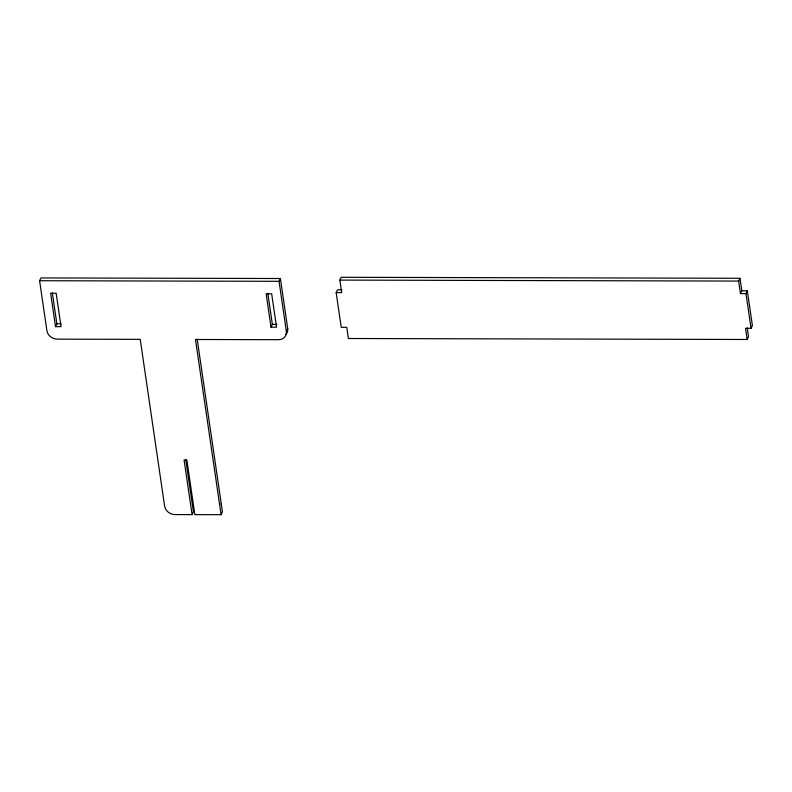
<?xml version="1.0" encoding="UTF-8"?>
<svg xmlns="http://www.w3.org/2000/svg" width="792" height="792" viewBox="0 0 792 792"><rect width="100%" height="100%" fill="white"/><g stroke="black" fill="none" stroke-linecap="round" stroke-linejoin="round"><path stroke-width="1.19" d="M185.783 459.617L193.416 511.83L192.08 514.622L175.042 514.582A9.553 8.039 25.6 0 1 164.617 506.217L140.233 339.352L57.341 339.154A9.553 8.039 25.6 0 1 46.916 330.789L39.6 280.724L40.937 277.933L280.388 278.517L287.704 328.581A9.553 8.039 25.6 0 1 285.863 334.471M55.519 326.641L50.639 293.268L56.163 293.278L61.043 326.65L55.519 326.641L56.856 323.839L52.322 292.852M192.08 514.622L184.09 459.974L186.863 459.984L194.842 514.632L221.087 514.701L195.485 339.491L278.368 339.699A9.553 8.039 25.6 0 0 286.367 331.373L279.051 281.318L280.388 278.517M271.022 327.165L266.142 293.792L271.666 293.802L276.547 327.175L271.022 327.165L272.359 324.373L267.825 293.387M286.367 331.373L287.704 328.581M221.087 514.701L222.433 511.909L197.178 339.134M747.202 327.769L748.499 336.689L747.163 339.481L348.391 338.501L346.767 327.353L341.243 327.334L336.164 292.594L341.689 292.614L339.857 280.091L341.194 277.299L739.966 278.279L741.797 290.793L740.461 293.594L745.985 293.604L747.321 290.812L741.797 290.793M336.164 292.594L337.501 289.803L341.916 289.813M740.461 293.594L738.629 281.071L739.966 278.279M747.163 339.481L745.539 328.333L751.063 328.343L752.4 325.552L747.321 290.812M339.857 280.091L738.629 281.071M39.6 280.724L279.051 281.318M56.856 323.839L61.271 323.859M272.359 324.373L276.774 324.383M745.985 293.604L751.063 328.343M221.206 503.563A9.553 8.039 25.6 0 1 221.295 504.652"/></g></svg>
